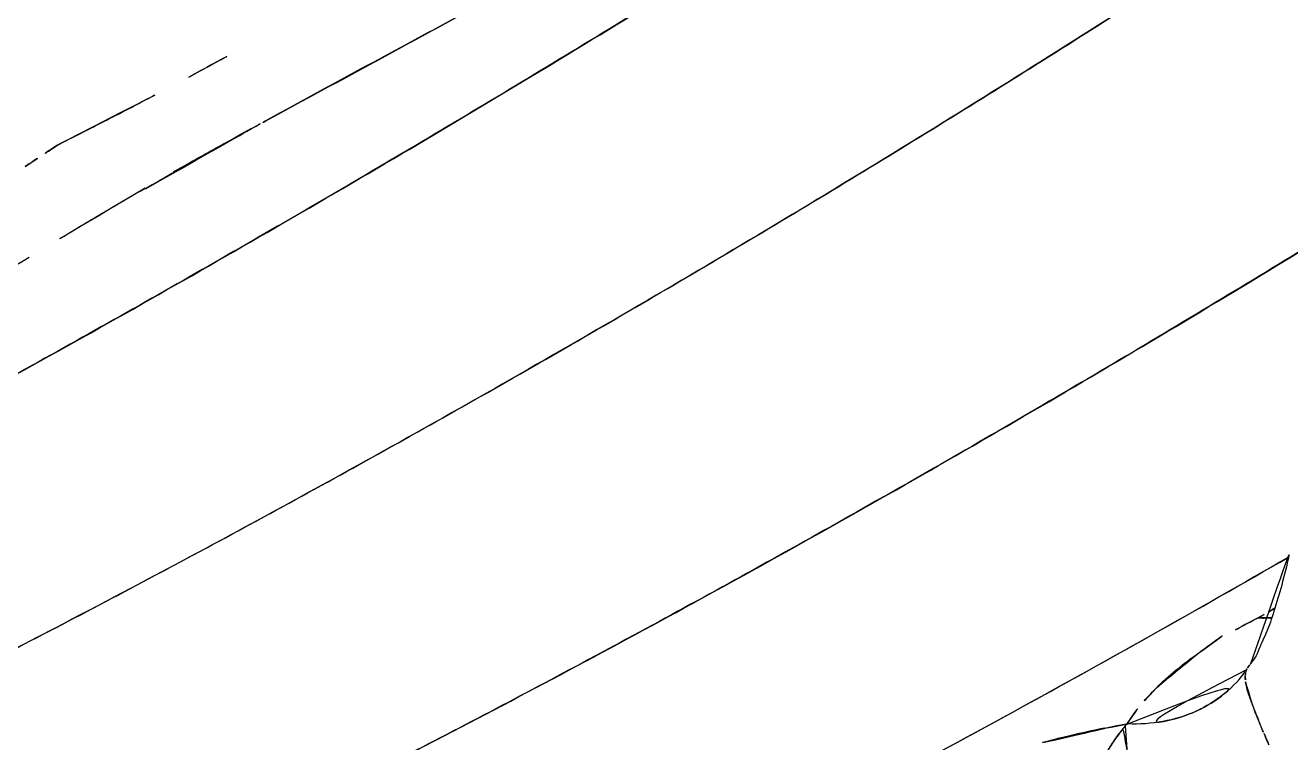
# Model space of a CAD drawing. Extents: x 16296660632 to 16296668616, y -37409619871 to -37409616241.
# Drawn here: x 16296668186.7 to 16296668334.3, y -37409617338.6 to -37409617254.8 of the extents above; entities that cross this region are included whole.
import ezdxf

# ---------------------------------------------------------------- set-up
doc = ezdxf.new("R2010")
doc.units = 0
doc.header["$LTSCALE"] = 10
doc.header["$MEASUREMENT"] = 0
doc.layers.get('0').update_dxf_attribs({"linetype": 'CONTINUOUS'})

msp = doc.modelspace()

# ---------------------------------------------------------------- linework, layer by layer
at = {"linetype": 'Continuous'}
for points, start_tangent, end_tangent in [([(16296668284.75836, -37409617236.541649), (16296668283.07242, -37409617237.617157), (16296668260.470501, -37409617251.785873), (16296668237.331791, -37409617265.825577), (16296668213.89946, -37409617279.583107)], (-0.8427621386, -0.5382861486), (-0.8660304647, -0.4999912341)), ([(16296668213.899469, -37409617279.583107), (16296668245.164049, -37409617261.139107), (16296668275.493839, -37409617242.418243), (16296668284.75576, -37409617236.53759)], (0.8664752051, 0.4992201108), (0.8426218664, 0.5385057013)), ([(16296668321.104031, -37409617248.900467), (16296668312.75046, -37409617254.263496), (16296668282.07328, -37409617273.357277), (16296668250.333941, -37409617292.13221)], (-0.839886926, -0.542761413), (-0.8665219795, -0.4991389176)), ([(16296668250.333969, -37409617292.132187), (16296668274.200859, -37409617278.089523), (16296668297.704809, -37409617263.737373), (16296668320.47518, -37409617249.31279), (16296668321.106939, -37409617248.904984)], (0.8660304439, 0.4999912702), (0.8400396167, 0.5425250615)), ([(16296668214.905359, -37409617265.884064), (16296668240.017929, -37409617252.259773)], (0.8749870614, 0.4841463027), (0.8789147269, 0.4769789334)), ([(16296668240.018999, -37409617252.261711), (16296668214.914089, -37409617265.900177)], (-0.8770800897, -0.4803441644), (-0.8802758218, -0.4744623037)), ([(16296668205.756371, -37409617260.878418), (16296668217.275591, -37409617254.631973)], (0.8797617136, 0.4754149002), (0.8783679232, 0.4779851373)), ([(16296668368.31447, -37409617260.49308), (16296668366.908171, -37409617261.400833), (16296668344.540911, -37409617275.565399), (16296668321.03697, -37409617289.917549), (16296668297.170031, -37409617303.960258)], (-0.8398904629, -0.54275594), (-0.8660304605, -0.4999912413)), ([(16296668297.17005, -37409617303.960258), (16296668328.69348, -37409617285.316521), (16296668359.083509, -37409617266.412292), (16296668368.311489, -37409617260.488472)], (0.86652425, 0.4991349759), (0.8397403002, 0.5429882395)), ([(16296668190.4482, -37409617268.817719), (16296668195.577299, -37409617266.230133), (16296668200.68029, -37409617263.583519), (16296668205.75639, -37409617260.878731)], (0.8953338201, 0.4453957236), (0.8799126731, 0.4751354415)), ([(16296668214.914551, -37409617265.900726), (16296668213.596661, -37409617266.612953)], (-0.8803602738, -0.4743055853), (-0.8791303798, -0.4765813417)), ([(16296668200.7124, -37409617273.925362), (16296668213.003969, -37409617266.93943), (16296668213.595289, -37409617266.610489)], (0.8652801759, 0.5012885569), (0.8741030416, 0.4857405404)), ([(16296668213.596661, -37409617266.612953), (16296668209.87965, -37409617268.645821), (16296668204.9265, -37409617271.41185), (16296668200.666109, -37409617273.84552)], (-0.8791303798, -0.4765813417), (-0.8660324907, -0.4999877249)), ([(16296668213.595289, -37409617266.610489), (16296668214.905359, -37409617265.884064)], (0.8741030416, 0.4857405405), (0.8749870614, 0.4841463026)), ([(16296668190.445971, -37409617268.81649), (16296668186.65583, -37409617271.328644)], (-0.8305161442, -0.5569945549), (-0.8364900775, -0.547982071)), ([(16296668186.65584, -37409617271.328644), (16296668190.4482, -37409617268.817719)], (0.8365920874, 0.5478263222), (0.8310029425, 0.5562680195)), ([(16296668200.666109, -37409617273.84552), (16296668196.470421, -37409617276.293877), (16296668191.750179, -37409617279.112633), (16296668187.11771, -37409617281.948883)], (-0.8660276076, -0.4999961829), (-0.8499009435, -0.5269424886)), ([(16296668143.613371, -37409617318.083733), (16296668151.99432, -37409617313.718941), (16296668182.55197, -37409617297.287209), (16296668213.899469, -37409617279.583107)], (0.8882458687, 0.4593683454), (0.8655850682, 0.5007619092)), ([(16296668213.89946, -37409617279.583107), (16296668190.42321, -37409617292.907661), (16296668167.153919, -37409617305.660988), (16296668144.343, -37409617317.711159), (16296668143.61554, -37409617318.087898)], (-0.8660304647, -0.4999912341), (-0.8881034783, -0.4596435704)), ([(16296668187.117701, -37409617281.948631), (16296668164.498541, -37409617295.866982)], (-0.8500361332, -0.5267243797), (-0.853426657, -0.5212129517)), ([(16296668250.333941, -37409617292.13221), (16296668218.413549, -37409617310.110153), (16296668187.21533, -37409617326.739288), (16296668177.63727, -37409617331.659927)], (-0.865538099, -0.5008430884), (-0.8911091839, -0.4537889623)), ([(16296668177.63994, -37409617331.665161), (16296668179.30792, -37409617330.813828), (16296668202.563351, -37409617318.665977), (16296668226.36478, -37409617305.707008), (16296668250.333969, -37409617292.132187)], (0.8909838577, 0.4540349825), (0.8660304439, 0.4999912702)), ([(16296668250.273291, -37409617292.11689), (16296668250.333941, -37409617292.13221)], (0.9694869971, -0.2451427389), (0.9695600235, -0.2448537539)), ([(16296668250.333941, -37409617292.13221), (16296668250.273291, -37409617292.11689)], (-0.9695600238, 0.2448537528), (-0.9694869966, 0.245142741)), ([(16296668226.109541, -37409617342.653526), (16296668234.57419, -37409617338.296341), (16296668265.483709, -37409617321.810043), (16296668297.17005, -37409617303.960258)], (0.890557633, 0.4548704237), (0.8655358236, 0.5008470206)), ([(16296668297.170031, -37409617303.960258), (16296668273.200899, -37409617317.535057), (16296668249.39946, -37409617330.494034), (16296668226.55752, -37409617342.430412), (16296668226.111971, -37409617342.658257)], (-0.8660304605, -0.4999912413), (-0.8904096955, -0.4551599435)), ([(16296668329.676029, -37409617329.340897), (16296668329.64522, -37409617329.369141), (16296668329.889721, -37409617329.00441), (16296668330.550329, -37409617327.80555), (16296668331.42626, -37409617325.831306), (16296668332.358379, -37409617323.242622), (16296668333.255489, -37409617320.20475), (16296668334.09902, -37409617316.755287), (16296668334.31777, -37409617315.746857)], (-0.6810749206, -0.7322137342), (0.2070026456, 0.9783403829)), ([(16296668283.59944, -37409617344.901649), (16296668318.077641, -37409617326.032738), (16296668334.066151, -37409617316.934608)], (0.8826688697, 0.4699953898), (0.8665404236, 0.4991068967)), ([(16296668334.05851, -37409617316.93969), (16296668318.02038, -37409617326.079376), (16296668300.68277, -37409617335.696121), (16296668283.602381, -37409617344.907516)], (-0.8660794664, -0.499906349), (-0.8829537227, -0.4694600341)), ([(16296668330.452761, -37409617324.05764), (16296668332.46298, -37409617322.911057)], (0.8689121354, 0.4949663634), (0.8683630274, 0.4959290803)), ([(16296668332.47048, -37409617322.887688), (16296668330.44285, -37409617324.041313)], (-0.8688354987, -0.4951008747), (-0.8695016128, -0.4939301017)), ([(16296668323.945379, -37409617327.860313), (16296668330.44747, -37409617324.042152)], (0.8044943448, 0.5939603095), (0.9453463096, 0.326068022)), ([(16296668330.44285, -37409617324.041313), (16296668323.94541, -37409617327.860313)], (-0.8915179097, -0.4529854487), (-0.824738474, -0.565514323)), ([(16296668330.44747, -37409617324.042152), (16296668331.31414, -37409617324.023537), (16296668332.068439, -37409617324.02523), (16296668332.094179, -37409617324.026299)], (0.9994927797, 0.0318462443), (0.9990513418, -0.0435478648)), ([(16296668332.09103, -37409617324.035553), (16296668332.0327, -37409617324.033546), (16296668331.2971, -37409617324.036232), (16296668330.452761, -37409617324.05764)], (-0.9992577685, 0.0385215808), (-0.9994474462, -0.0332385663)), ([(16296668323.94541, -37409617327.860313), (16296668318.797569, -37409617332.042587), (16296668318.663361, -37409617332.175102)], (-0.824738474, -0.565514323), (-0.7094658264, -0.7047398394)), ([(16296668318.662001, -37409617332.173576), (16296668318.81312, -37409617332.028702), (16296668323.945379, -37409617327.860313)], (0.7193859315, 0.6946105971), (0.8044943448, 0.5939603095)), ([(16296668329.383051, -37409617329.698334), (16296668329.681231, -37409617329.319107)], (0.5707653238, 0.8211132353), (0.6552610534, 0.7554025098)), ([(16296668329.681129, -37409617329.31926), (16296668329.383051, -37409617329.698334)], (-0.6550741317, -0.7555646113), (-0.5714441421, -0.8206409644)), ([(16296668329.16461, -37409617330.083282), (16296668326.60158, -37409617332.854683), (16296668323.32999, -37409617334.890083), (16296668319.463671, -37409617336.106148), (16296668315.30155, -37409617336.408478)], (-0.5713209332, -0.8207267458), (-0.9993464372, 0.0361482837)), ([(16296668329.003189, -37409617330.897614), (16296668329.0026, -37409617330.923973), (16296668329.106251, -37409617331.838966)], (-0.0270702433, -0.9996335338), (0.2096054072, -0.977786057)), ([(16296668329.00296, -37409617330.897614), (16296668329.003679, -37409617330.872009), (16296668329.023621, -37409617330.618874)], (0.0232610729, 0.9997294246), (0.1274591076, 0.9918438264)), ([(16296668329.025101, -37409617330.619072), (16296668329.003189, -37409617330.897614)], (-0.1317550709, -0.9912823015), (-0.0270702435, -0.9996335338)), ([(16296668329.023621, -37409617330.618874), (16296668329.16461, -37409617330.083282)], (0.1274591074, 0.9918438264), (0.3933059127, 0.9194076675)), ([(16296668329.164619, -37409617330.083282), (16296668329.025101, -37409617330.619072)], (-0.3800283634, -0.9249748337), (-0.1317550709, -0.9912823015)), ([(16296668329.16461, -37409617330.083282), (16296668329.383051, -37409617329.698334)], (0.3860890729, 0.9224615048), (0.5707653238, 0.8211132352)), ([(16296668329.383051, -37409617329.698334), (16296668329.16461, -37409617330.083282)], (-0.571444142, -0.8206409645), (-0.3832144008, -0.9236594194)), ([(16296668315.30155, -37409617336.408417), (16296668319.3874, -37409617336.120247), (16296668323.227539, -37409617334.936478), (16296668326.55842, -37409617332.890053), (16296668329.164619, -37409617330.083282)], (0.999346236, -0.0361538468), (0.5713224663, 0.8207256786)), ([(16296668318.663361, -37409617332.175102), (16296668315.242331, -37409617336.364548)], (-0.7094658264, -0.7047398394), (-0.5344608831, -0.8451932113)), ([(16296668329.105511, -37409617331.839127), (16296668329.00296, -37409617330.897614)], (-0.2068694505, 0.9783685555), (0.0232610727, 0.9997294246)), ([(16296668329.106251, -37409617331.838966), (16296668329.132891, -37409617331.958458), (16296668329.58882, -37409617333.463478), (16296668330.119631, -37409617334.908096)], (0.2096054073, -0.977786057), (0.3586883705, -0.9334573653)), ([(16296668330.122749, -37409617334.906891), (16296668329.592541, -37409617333.479591), (16296668329.13143, -37409617331.956947), (16296668329.105511, -37409617331.839127)], (-0.361660172, 0.9323099914), (-0.2068694504, 0.9783685555)), ([(16296668315.241751, -37409617336.364258), (16296668318.662001, -37409617332.173576)], (0.5128075867, 0.8585035696), (0.7193859315, 0.6946105971)), ([(16296668330.119631, -37409617334.908096), (16296668330.351061, -37409617335.500679), (16296668330.995991, -37409617337.071663)], (0.3586883705, -0.9334573653), (0.389190506, -0.9211572884)), ([(16296668330.998341, -37409617337.070679), (16296668330.378429, -37409617335.556297), (16296668330.122749, -37409617334.906891)], (-0.3866200194, 0.9222391017), (-0.361660172, 0.9323099914)), ([(16296668305.34132, -37409617338.590599), (16296668308.245831, -37409617337.859779), (16296668311.965019, -37409617337.032967), (16296668315.21731, -37409617336.405159)], (0.9666492468, 0.256103951), (0.9842071326, 0.1770206772)), ([(16296668315.160339, -37409617336.415138), (16296668305.29281, -37409617338.605026)], (-0.9824971383, -0.1862776776), (-0.9689664128, -0.2471924167)), ([(16296668314.999849, -37409617336.6558), (16296668314.507601, -37409617337.257553), (16296668313.72365, -37409617338.326553), (16296668312.92696, -37409617339.614723), (16296668312.18964, -37409617341.14447), (16296668311.59363, -37409617342.929749), (16296668311.255871, -37409617345.019218), (16296668311.330481, -37409617347.270477), (16296668311.90794, -37409617349.462029), (16296668313.03821, -37409617351.562683), (16296668314.846411, -37409617353.547768), (16296668317.31193, -37409617355.303886)], (-0.648663023, -0.7610757404), (0.8557312945, -0.5174204786)), ([(16296668317.6453, -37409617355.50766), (16296668315.2584, -37409617353.892723), (16296668313.22871, -37409617351.821327), (16296668311.9408, -37409617349.55925), (16296668311.359909, -37409617347.467567), (16296668311.230659, -37409617345.621178), (16296668311.370489, -37409617344.015457), (16296668311.680149, -37409617342.610779), (16296668312.0982, -37409617341.372276), (16296668312.579741, -37409617340.281563), (16296668313.094549, -37409617339.321037), (16296668313.62739, -37409617338.468513), (16296668314.16715, -37409617337.704819), (16296668314.696569, -37409617337.019508), (16296668314.99958, -37409617336.655571)], (-0.8784857405, 0.4777685671), (0.6498136608, 0.760093551)), ([(16296668314.99958, -37409617336.655571), (16296668315.21736, -37409617336.40519)], (0.6498136608, 0.760093551), (0.6625002227, 0.7490617164)), ([(16296668315.217331, -37409617336.405273), (16296668314.999849, -37409617336.6558)], (-0.6624017316, -0.7491488143), (-0.6486630231, -0.7610757403)), ([(16296668315.21722, -37409617336.404373), (16296668315.160339, -37409617336.415138)], (-0.9825624991, -0.1859326098), (-0.9824971385, -0.1862776766)), ([(16296668315.21735, -37409617336.405273), (16296668315.241751, -37409617336.364258)], (0.5101539214, 0.8600831219), (0.5128075871, 0.8585035694)), ([(16296668315.21736, -37409617336.40519), (16296668315.30155, -37409617336.408417)], (0.9991843474, -0.040381182), (0.999346236, -0.0361538475)), ([(16296668315.242331, -37409617336.364548), (16296668315.21722, -37409617336.404373)], (-0.5344608822, -0.8451932119), (-0.532422393, -0.8464788216)), ([(16296668315.30155, -37409617336.408478), (16296668315.21735, -37409617336.405273)], (-0.9993464372, 0.0361482836), (-0.9991845314, 0.0403766294)), ([(16296668330.995991, -37409617337.071663), (16296668331.312229, -37409617337.812622)], (0.389190506, -0.9211572884), (0.3955495151, -0.9184446533)), ([(16296668331.312599, -37409617337.812462), (16296668330.998341, -37409617337.070679)], (-0.393431369, 0.9193539894), (-0.3866200193, 0.9222391017)), ([(16296668331.312229, -37409617337.812622), (16296668331.350559, -37409617337.901527), (16296668331.374241, -37409617337.95639)], (0.3955495153, -0.9184446532), (0.3965465325, -0.9180146228)), ([(16296668331.3743, -37409617337.95636), (16296668331.312599, -37409617337.812462)], (-0.3946716367, 0.9188222348), (-0.3934313687, 0.9193539896)), ([(16296668331.374241, -37409617337.95639), (16296668331.47687, -37409617338.193367)], (0.3965465323, -0.9180146228), (0.3982450039, -0.9172790834)), ([(16296668331.47648, -37409617338.193542), (16296668331.42927, -37409617338.084137), (16296668331.3743, -37409617337.95636)], (-0.3966817813, 0.9179561887), (-0.394671637, 0.9188222347)), ([(16296668331.47687, -37409617338.193367), (16296668332.23028, -37409617339.891487)], (0.3982450039, -0.9172790834), (0.4138353994, -0.9103517245))]:
    msp.add_spline(points, degree=3, dxfattribs=dict(at, start_tangent=start_tangent, end_tangent=end_tangent))

doc.saveas('drawing.dxf')
